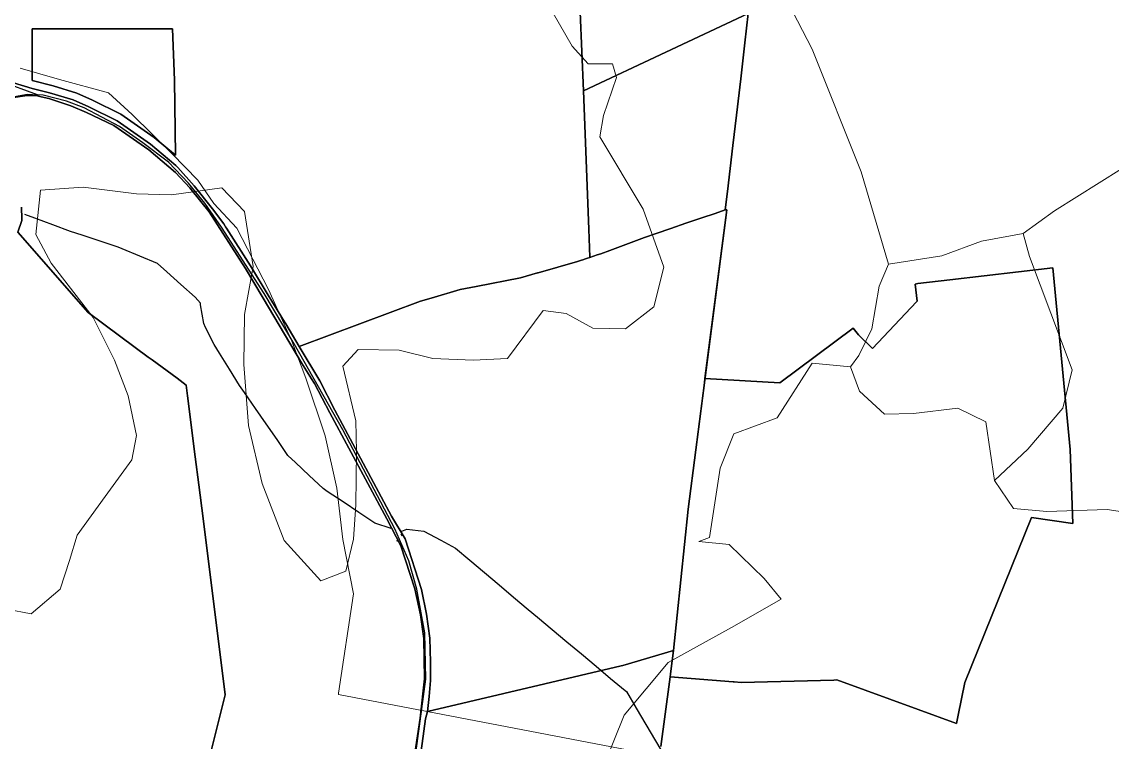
# Model space of a CAD drawing. Header units: metres. Extents: x 3 to 1005126, y 39 to 4383651.
# Drawn here: x 485165 to 486596, y 4359596 to 4360541 of the extents above; entities that cross this region are included whole.
import ezdxf

# ---------------------------------------------------------------- set-up
doc = ezdxf.new("R2010")
doc.units = ezdxf.units.M
doc.header["$MEASUREMENT"] = 0
doc.layers.add('50', color=7, linetype='Continuous', lineweight=9, true_color=0xc9f2cf)
doc.layers.add('Habitats_5_km_Cala_Blava', color=7, linetype='Continuous', lineweight=9, true_color=0xe7f7d0)
doc.layers.add('Carreteras_5_km_Cala_Blava', color=2, linetype='Continuous', lineweight=30)
doc.layers.add('Red_hidrologica_Provisional_5_km_Cala_Blava', color=4, linetype='Continuous', lineweight=30)
doc.layers.add('TM_Llucmajor', color=7, linetype='Continuous')

msp = doc.modelspace()

# ---------------------------------------------------------------- linework, layer by layer
at = {"layer": '50'}
msp.add_lwpolyline([(486693.9, 4359488.9), (486285.4, 4359523.1), (485580.3, 4359658.1), (485580, 4359659.8), (485599.8, 4359790.4), (485585.8, 4359861.7), (485578, 4359929.2), (485562.6, 4359998), (485537.2, 4360073.4), (485519, 4360121.9), (485488.4, 4360189.7), (485446.6, 4360270.4), (485416.7, 4360302.6), (485395.7, 4360333.4), (485362, 4360368.2), (485309.6, 4360419.8), (485278.4, 4360448.2), (485214, 4360465.6), (485162.3, 4360480.4)], dxfattribs=at)
at = {"layer": 'Carreteras_5_km_Cala_Blava'}
for points in [[(485185.1, 4360445.6, 70), (485137.5, 4360462.8, 70.4), (485132.5, 4360463.1, 70.4)], [(485125.8, 4360437.9, 70.2), (485172, 4360446.4, 70.1), (485185.1, 4360445.6, 70)], [(485426.7, 4360271.7, 67.2), (485404.8, 4360303.1, 67.7), (485383.4, 4360329.6, 68), (485356.9, 4360357, 68.4), (485323.6, 4360382.6, 69), (485292.9, 4360404.1, 69.4), (485246.6, 4360428.3, 69.8), (485223.4, 4360437.2, 69.9), (485192.7, 4360445.2, 70), (485185.1, 4360445.6, 70)], [(485522.2, 4360118.6, 65.3), (485482.7, 4360184.8, 66.3), (485426.7, 4360271.7, 67.2)], [(485826.7, 4358663.5, 49.9), (485728.8, 4358791, 54.1), (485703.3, 4358826.4, 55.6), (485687, 4358854.6, 56.8), (485669.8, 4358889.5, 57.8), (485659.7, 4358916.6, 57.8), (485648, 4358957.1, 56.9), (485641.7, 4358995, 55.3), (485635.7, 4359065.2, 53.8), (485631.1, 4359158.4, 57.5), (485633.1, 4359205.5, 59), (485655.2, 4359383.1, 61.7), (485694.9, 4359678.4, 61.7), (485693.6, 4359739, 61.7), (485683.1, 4359796.7, 61.6), (485672.5, 4359833.7, 61.6), (485654, 4359875.8, 61.6), (485585.8, 4360005.5, 63.1), (485522.2, 4360118.6, 65.3)]]:
    msp.add_polyline3d(points, dxfattribs=at)
at = {"layer": 'Habitats_5_km_Cala_Blava'}
for points in [[(486138, 4360629.3), (486202, 4360505.3), (486266, 4360344.3), (486302, 4360223.3), (486290, 4360194.3), (486280, 4360138.3), (486263, 4360103.3), (486252, 4360088.3), (486202, 4360093.3), (486156, 4360021.3), (486099, 4360000.3), (486081, 4359955.3), (486067, 4359864.3), (486053, 4359859.3), (486093, 4359855.3), (486139, 4359810.3), (486161, 4359783.3), (486096, 4359746.3), (486013, 4359700.3), (485955, 4359631.3), (485916, 4359534.3)], [(485145, 4359770.3), (485177, 4359764.3), (485215, 4359796.3), (485227, 4359834.3), (485237, 4359867.3), (485274, 4359918.3), (485309, 4359966.3), (485315, 4359998.3), (485304, 4360050.3), (485286, 4360097.3), (485258, 4360153.3), (485203, 4360224.3), (485183, 4360262.3), (485189, 4360320.3), (485245, 4360324.3), (485315, 4360315.3), (485361, 4360314.3), (485427, 4360323.3), (485457, 4360292.3), (485468, 4360220.3), (485457, 4360157.3), (485456, 4360091.3), (485462, 4360011.3), (485480, 4359935.3), (485509, 4359860.3), (485557, 4359807.3), (485590, 4359820.3), (485600, 4359862.3), (485603, 4359907.3), (485604, 4359977.3), (485603, 4360017.3), (485586, 4360089.3), (485606, 4360111.3), (485660, 4360110.3), (485704, 4360099.3), (485757, 4360097.3), (485802, 4360099.3), (485849, 4360162.3), (485879, 4360158.3), (485914, 4360139.3), (485957, 4360138.3), (485994, 4360167.3), (486007, 4360219.3), (485980, 4360295.3), (485923, 4360390.3), (485928, 4360418.3), (485945, 4360468.3), (485940, 4360486.3), (485908, 4360486.3), (485887, 4360509.3), (485837, 4360596.3)], [(486667, 4359889.3), (486589, 4359901.3), (486510, 4359898.3), (486466, 4359902.3), (486441, 4359939.3), (486485, 4359980.3), (486531, 4360034.3), (486543, 4360084.3), (486487, 4360233.3), (486479, 4360263.3), (486520, 4360293.3), (486608, 4360348.3)]]:
    msp.add_lwpolyline(points, dxfattribs=at)
msp.add_lwpolyline([(486302, 4360223.3), (486372, 4360234.3), (486424, 4360253.3), (486479, 4360263.3), (486487, 4360233.3), (486543, 4360084.3), (486531, 4360034.3), (486485, 4359980.3), (486441, 4359939.3), (486430, 4360016.3), (486393, 4360034.3), (486335, 4360027.3), (486297, 4360026.3), (486264, 4360056.3), (486252, 4360088.3), (486263, 4360103.3), (486280, 4360138.3), (486290, 4360194.3)], close=True, dxfattribs=at)
at = {"layer": 'Red_hidrologica_Provisional_5_km_Cala_Blava'}
for p, q in [((485663.8, 4359866.2), (485662.5, 4359868.9)), ((485657.8, 4359859), (485657.1, 4359860.8))]:
    msp.add_line(p, q, dxfattribs=at)
for points in [[(485649.2, 4359876.3), (485627.8, 4359883.1), (485607, 4359897.1), (485586.3, 4359911), (485565.5, 4359924.9), (485560.1, 4359928.6), (485541.9, 4359945.7), (485523.7, 4359962.9), (485513.8, 4359972.2), (485499.6, 4359992.8), (485485.4, 4360013.4), (485471.2, 4360033.9), (485456.9, 4360054.5), (485450.4, 4360063.9), (485437.3, 4360085.2), (485424.1, 4360106.4), (485417, 4360117.9), (485405.8, 4360140.2), (485403.3, 4360145.3), (485399.3, 4360170), (485399, 4360171.9), (485391.9, 4360179.8), (485373.3, 4360196.5), (485354.7, 4360213.2), (485342.5, 4360224.1), (485319.4, 4360233.7), (485296.3, 4360243.4), (485291.1, 4360245.5), (485267.3, 4360253.3), (485243.6, 4360261.2), (485228.5, 4360266.1), (485205.1, 4360274.8), (485181.7, 4360283.5), (485168.6, 4360288.4)], [(485663.3, 4359872.7), (485670, 4359875.4), (485692.4, 4359872.7), (485714.4, 4359860.8), (485733.6, 4359850.5), (485752.7, 4359834.4), (485771.8, 4359818.3), (485791, 4359802.2), (485810.1, 4359786.1), (485829.2, 4359770), (485841.5, 4359759.7), (485860.7, 4359743.6), (485879.8, 4359727.5), (485899, 4359711.5), (485918.2, 4359695.4), (485937.3, 4359679.4), (485956.5, 4359663.3), (485958, 4359662), (485970.7, 4359640.4), (485983.4, 4359618.9), (485996.1, 4359597.3), (486008.8, 4359575.8)]]:
    msp.add_lwpolyline(points, dxfattribs=at)
at = {"layer": 'TM_Llucmajor', "linetype": 'Continuous', "flags": 128}
for points in [[(485815.4, 4360575.4), (485812.1, 4360584.5), (485801.6, 4360613.7), (485827.7, 4360623.2), (485830.7, 4360624.3), (486063.2, 4360708.9), (486118.1, 4360552.3), (485901.6, 4360450.6), (485897.4, 4360553.8), (485825.5, 4360559.5), (485821.8, 4360559.8), (485821.6, 4360559.8), (485821.1, 4360559.9), (485815.4, 4360575.4)], [(485936.5, 4360241.3), (485924.4, 4360236.9), (485919.7, 4360235.3), (485915.1, 4360233.7), (485910.3, 4360232), (485910.3, 4360232.3), (485908.9, 4360269), (485901.6, 4360450.6), (486118.1, 4360552.3), (486113.7, 4360513.8), (486108.2, 4360466.3), (486102.8, 4360418.6), (486097.9, 4360378.8), (486090.7, 4360318.7), (486087.8, 4360294.5), (486074.4, 4360289.9), (486057, 4360284), (486036, 4360276.8), (486016.2, 4360270.2), (485997.3, 4360263.6), (485982, 4360258.1), (485974.9, 4360255.5), (485974.8, 4360255.4), (485936.5, 4360241.3)], [(485178.3, 4360532), (485178.3, 4360519.9), (485178.3, 4360464.2), (485205.7, 4360457.1), (485236.8, 4360447.6), (485257.4, 4360438.6), (485294.4, 4360420.2), (485338.1, 4360389.6), (485366.4, 4360366.1), (485364.9, 4360464.9), (485362.5, 4360532), (485278.7, 4360532), (485178.3, 4360532)], [(485362.5, 4360532), (485364.9, 4360464.9), (485366.4, 4360366.1), (485338.1, 4360389.6), (485294.4, 4360420.2), (485257.4, 4360438.6), (485236.8, 4360447.6), (485205.7, 4360457.1), (485178.3, 4360464.2), (485178.3, 4360519.9), (485178.3, 4360532), (485278.7, 4360532), (485362.5, 4360532)], [(485910.3, 4360232), (485915.1, 4360233.7), (485919.7, 4360235.3), (485924.4, 4360236.9), (485936.5, 4360241.3), (485974.8, 4360255.4), (485974.9, 4360255.5), (485982, 4360258.1), (485997.3, 4360263.6), (486016.2, 4360270.2), (486036, 4360276.8), (486057, 4360284), (486074.4, 4360289.9), (486087.8, 4360294.5), (486089.7, 4360294.4), (486039.2, 4359901.7), (486020.1, 4359715.9), (485953.6, 4359696.4), (485951.1, 4359695.8), (485696.9, 4359636), (485699.2, 4359655.6), (485701.1, 4359676.7), (485701.1, 4359700.6), (485700, 4359732.1), (485695.6, 4359763.5), (485689, 4359796.2), (485667.5, 4359862.8), (485649.7, 4359892.3), (485575.6, 4360031.7), (485555.5, 4360070.1), (485528.6, 4360115.3), (485687.7, 4360174.4), (485701.8, 4360178.5), (485739.8, 4360189.8), (485760.9, 4360194), (485818.9, 4360205.4), (485841.3, 4360211.7), (485842.2, 4360212), (485894.1, 4360226.7), (485899.1, 4360228.3), (485900.7, 4360228.8), (485904.3, 4360230), (485907.1, 4360230.9), (485910.3, 4360232)], [(486060.5, 4360067.3), (486061.2, 4360073), (486159.4, 4360067.3), (486255.7, 4360139.3), (486262.7, 4360130.6), (486281.2, 4360112.6), (486338.9, 4360173.9), (486339.7, 4360174.8), (486337.1, 4360197.1), (486340.6, 4360197.6), (486382.5, 4360202.4), (486517.6, 4360218.2), (486540.6, 4359980), (486544.2, 4359882.8), (486489.8, 4359890.8), (486402.3, 4359674), (486393.7, 4359631.2), (486391.4, 4359620), (486340.9, 4359638.5), (486234.3, 4359677.3), (486230.5, 4359677.2), (486108.5, 4359674), (486099.5, 4359674.7), (486098.1, 4359674.9), (486015.6, 4359681.6), (486016, 4359684.9), (486016.5, 4359688.7), (486020.1, 4359715.9), (486039.2, 4359901.7), (486060.5, 4360067.3)]]:
    msp.add_lwpolyline(points, close=True, dxfattribs=at)
for points in [[(485897.4, 4360553.8), (485901.6, 4360450.6), (485908.9, 4360269), (485910.3, 4360232.3), (485910.3, 4360232), (485907.1, 4360230.9), (485904.3, 4360230), (485900.7, 4360228.8), (485899.1, 4360228.3), (485894.1, 4360226.7), (485842.2, 4360212), (485841.3, 4360211.7), (485818.9, 4360205.4), (485760.9, 4360194), (485739.8, 4360189.8), (485701.8, 4360178.5), (485687.7, 4360174.4), (485528.6, 4360115.3), (485511.2, 4360144.7), (485509.5, 4360147.4), (485487.7, 4360182.4), (485464.8, 4360221.1), (485433, 4360270.4), (485431.8, 4360272.3), (485431.4, 4360272.9), (485429.5, 4360276), (485414.9, 4360295.8), (485390.9, 4360326.1), (485369.3, 4360350), (485366.7, 4360352.9), (485333.3, 4360380.6), (485289.6, 4360411.3), (485252.6, 4360429.7), (485232, 4360438.7), (485200.9, 4360448.1), (485178.3, 4360454), (485153.8, 4360461.2)], [(486003.3, 4359590), (486014.7, 4359675), (486015.6, 4359681.6), (486098.1, 4359674.9), (486099.5, 4359674.7), (486108.5, 4359674), (486230.5, 4359677.2), (486234.3, 4359677.3), (486340.9, 4359638.5), (486391.4, 4359620), (486393.7, 4359631.2), (486402.3, 4359674), (486489.8, 4359890.8), (486544.2, 4359882.8), (486540.6, 4359980), (486517.6, 4360218.2), (486382.5, 4360202.4), (486340.6, 4360197.6), (486337.1, 4360197.1), (486339.7, 4360174.8), (486338.9, 4360173.9), (486281.2, 4360112.6), (486262.7, 4360130.6), (486255.7, 4360139.3), (486159.4, 4360067.3), (486061.2, 4360073), (486089.7, 4360294.4), (486089.7, 4360294.4), (486087.8, 4360294.5), (486090.7, 4360318.7), (486097.9, 4360378.8), (486102.8, 4360418.6), (486108.2, 4360466.3), (486113.7, 4360513.8), (486118.1, 4360552.3)], [(485153.8, 4360461.2), (485178.3, 4360454), (485200.9, 4360448.1), (485232, 4360438.7), (485252.6, 4360429.7), (485289.6, 4360411.3), (485333.3, 4360380.6), (485366.7, 4360352.9), (485369.3, 4360350), (485390.9, 4360326.1), (485414.9, 4360295.8), (485429.5, 4360276), (485431.4, 4360272.9), (485431.8, 4360272.3), (485433, 4360270.4), (485464.8, 4360221.1), (485487.7, 4360182.4), (485509.5, 4360147.4), (485511.2, 4360144.7), (485528.6, 4360115.3), (485555.5, 4360070.1), (485575.6, 4360031.7), (485649.7, 4359892.3), (485667.5, 4359862.8), (485689, 4359796.2), (485695.6, 4359763.5), (485700, 4359732.1), (485701.1, 4359700.6), (485701.1, 4359676.7), (485699.2, 4359655.6), (485696.9, 4359636), (485694.6, 4359626.4), (485686.6, 4359568)], [(485142, 4360440.1), (485168.6, 4360444.3), (485183.6, 4360444.5), (485186.4, 4360443.8), (485189.9, 4360443), (485199.9, 4360440.5), (485229.1, 4360431.1), (485249.3, 4360422.2), (485285.3, 4360405.1), (485331.3, 4360373.3), (485366.2, 4360343.6), (485384.9, 4360323.3), (485386.7, 4360321.4), (485410.5, 4360291.8), (485458, 4360217.5), (485481.5, 4360178.7), (485502.5, 4360143.3), (485531.8, 4360093.6), (485544.8, 4360072.5), (485548.6, 4360066.3), (485568.7, 4360028), (485643.5, 4359889), (485662.1, 4359853.4), (485680.5, 4359797), (485687.8, 4359762.8), (485692.1, 4359731.8), (485693.2, 4359678.6), (485687.4, 4359627), (485683.9, 4359604.1), (485678.7, 4359569.5)], [(485678.7, 4359569.5), (485683.9, 4359604.1), (485687.4, 4359627), (485693.2, 4359678.6), (485692.1, 4359731.8), (485687.8, 4359762.8), (485680.5, 4359797), (485662.1, 4359853.4), (485643.5, 4359889), (485568.7, 4360028), (485548.6, 4360066.3), (485544.8, 4360072.5), (485531.8, 4360093.6), (485502.5, 4360143.3), (485481.5, 4360178.7), (485458, 4360217.5), (485410.5, 4360291.8), (485386.7, 4360321.4), (485384.9, 4360323.3), (485366.2, 4360343.6), (485331.3, 4360373.3), (485285.3, 4360405.1), (485249.3, 4360422.2), (485229.1, 4360431.1), (485199.9, 4360440.5), (485189.9, 4360443), (485186.4, 4360443.8), (485183.6, 4360444.5), (485168.6, 4360444.3), (485142, 4360440.1)], [(485413.3, 4359584.4), (485431.5, 4359657.8), (485402.4, 4359889.4), (485396.9, 4359933.4), (485392.2, 4359970.2), (485382.1, 4360050.5), (485380.4, 4360064.5), (485368.3, 4360073.5), (485335.7, 4360097.5), (485330.5, 4360101.3), (485313.5, 4360113.8), (485251.6, 4360159.6), (485159.5, 4360265), (485164.7, 4360280.6), (485164.6, 4360282.6), (485164.1, 4360298)], [(485164.1, 4360298), (485164.6, 4360282.6), (485164.7, 4360280.6), (485159.5, 4360265)], [(485159.5, 4360265), (485251.6, 4360159.6), (485313.5, 4360113.8), (485330.5, 4360101.3), (485335.7, 4360097.5), (485368.3, 4360073.5), (485380.4, 4360064.5), (485382.1, 4360050.5), (485392.2, 4359970.2), (485396.9, 4359933.4), (485402.4, 4359889.4), (485431.5, 4359657.8), (485413.3, 4359584.4)], [(485686.6, 4359568), (485694.6, 4359626.4), (485696.9, 4359636), (485951.1, 4359695.8), (485953.6, 4359696.4), (486020.1, 4359715.9), (486016.5, 4359688.7), (486016, 4359684.9), (486014.7, 4359675), (486003.3, 4359590)]]:
    msp.add_lwpolyline(points, dxfattribs=at)

doc.saveas('drawing.dxf')
